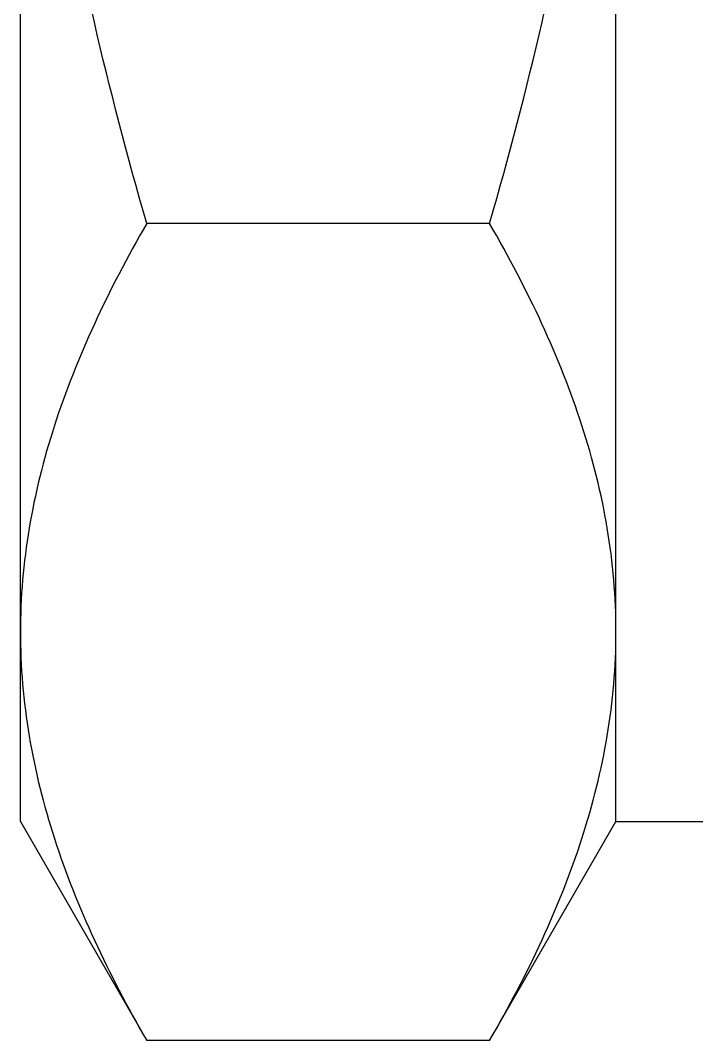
# Model space of a CAD drawing. Header units: inches. Extents: x 0.13 to 5.57, y 0.13 to 4.28.
# Drawn here: x 3.2568 to 3.5407, y 1.1635 to 1.5915 of the extents above; entities that cross this region are included whole.
import ezdxf

# ---------------------------------------------------------------- set-up
doc = ezdxf.new("R2010")
doc.units = ezdxf.units.IN
doc.header["$LTSCALE"] = 0.51841
doc.header["$MEASUREMENT"] = 0
doc.linetypes.add('SLD-Solid', pattern=[0])

msp = doc.modelspace()

# ---------------------------------------------------------------- linework, layer by layer
at = {"color": 7, "linetype": 'SLD-Solid', "lineweight": 25}
for p, q in [((3.2568433, 1.3349365), (3.2568433, 1.849139)), ((3.5068433, 1.3349365), (3.5068433, 1.849139)), ((3.4538117, 1.5063373), (3.3098749, 1.5063373)), ((3.2568433, 1.255389), (3.2568433, 1.3349365)), ((3.5068433, 1.255389), (3.5068433, 1.3349365)), ((3.2568433, 1.255389), (3.3098749, 1.1635356)), ((3.4538117, 1.1635356), (3.5068433, 1.255389)), ((3.5068433, 1.255389), (3.5476523, 1.255389)), ((3.4538117, 1.1635356), (3.3098749, 1.1635356))]:
    msp.add_line(p, q, dxfattribs=at)
for points, knots in [([(3.3098749, 1.5063373), (3.293774, 1.5621124), (3.2802785, 1.6192094), (3.2618257, 1.7336383), (3.2568433, 1.7911904), (3.2568433, 1.849139)], [0, 0, 0, 0, 0.5, 0.5, 1, 1, 1, 1]), ([(3.4538117, 1.5063373), (3.4699126, 1.5621124), (3.483408, 1.6192094), (3.5018609, 1.7336383), (3.5068433, 1.7911904), (3.5068433, 1.849139)], [0, 0, 0, 0, 0.5, 0.5, 1, 1, 1, 1]), ([(3.3098749, 1.5063373), (3.2936866, 1.4782984), (3.2803499, 1.4500546), (3.2618975, 1.3929767), (3.2568433, 1.3641381), (3.2568433, 1.3349365)], [0, 0, 0, 0, 0.5, 0.5, 1, 1, 1, 1]), ([(3.5068433, 1.3349365), (3.5068433, 1.3494827), (3.5055898, 1.3640942), (3.500739, 1.3929987), (3.4971464, 1.4073543), (3.4832899, 1.4501661), (3.4699595, 1.4783684), (3.4538117, 1.5063373)], [0, 0, 0, 0, 0.25, 0.25, 0.5, 0.5, 1, 1, 1, 1]), ([(3.2568433, 1.3349365), (3.2568433, 1.3203902), (3.2580968, 1.3057788), (3.2629475, 1.2768742), (3.2665402, 1.2625186), (3.2803967, 1.2197068), (3.293727, 1.1915045), (3.3098749, 1.1635356)], [0, 0, 0, 0, 0.25, 0.25, 0.5, 0.5, 1, 1, 1, 1]), ([(3.4538117, 1.1635356), (3.47, 1.1915745), (3.4833367, 1.2198183), (3.5017891, 1.2768962), (3.5068433, 1.3057348), (3.5068433, 1.3349365)], [0, 0, 0, 0, 0.5, 0.5, 1, 1, 1, 1])]:
    msp.add_open_spline(points, degree=3, knots=knots, dxfattribs=at)

doc.saveas('drawing.dxf')
